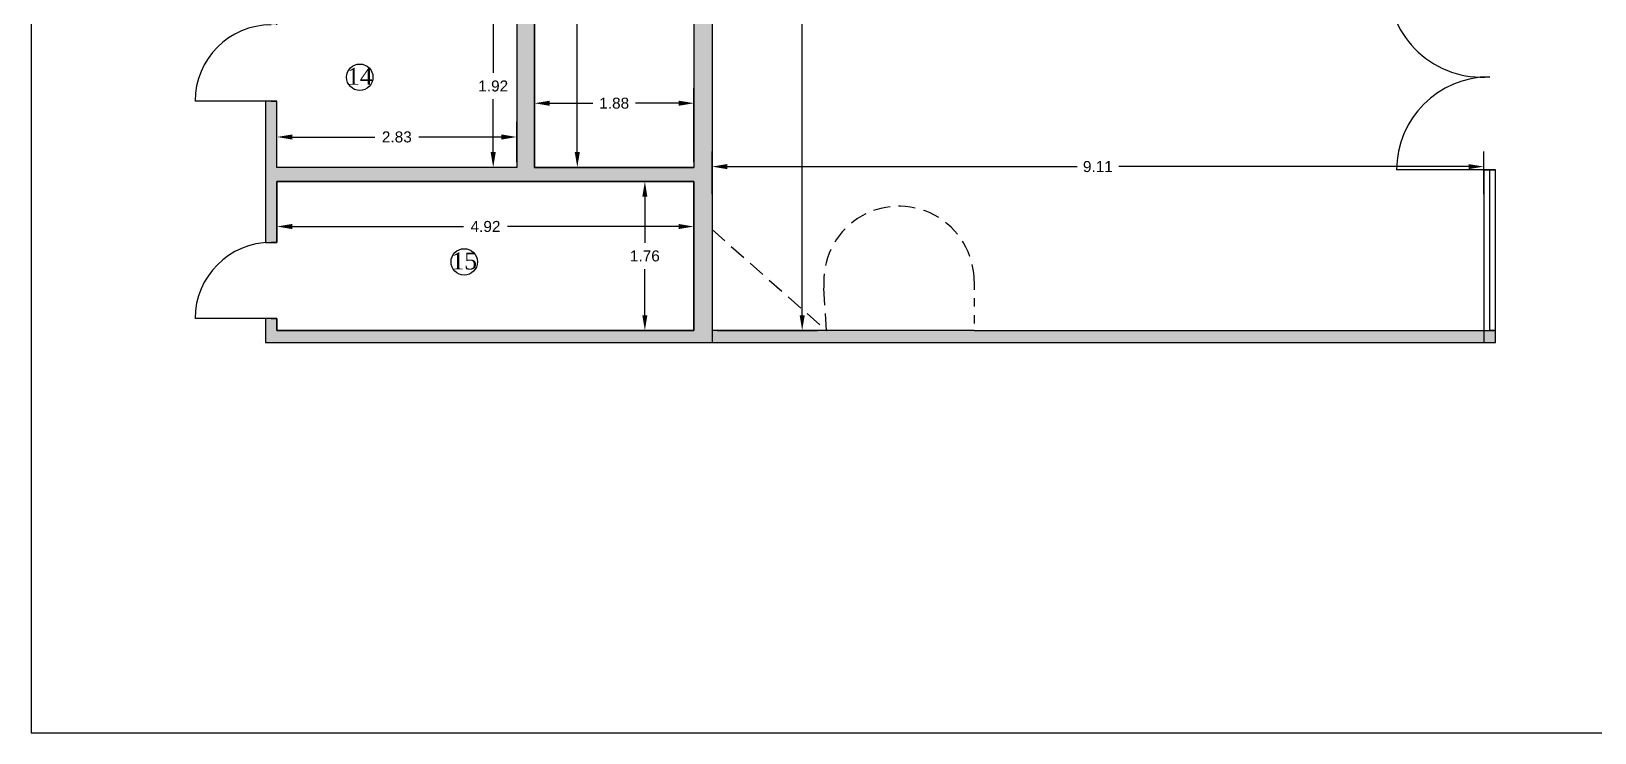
# Model space of a CAD drawing. Header units: millimetres. Extents: x 3.4 to 65.3, y -2.3 to 35.
# Drawn here: x 3.36 to 21.82, y -2.28 to 6.01 of the extents above; entities that cross this region are included whole.
import ezdxf

# ---------------------------------------------------------------- set-up
doc = ezdxf.new("R2010")
doc.units = ezdxf.units.MM
doc.header["$LTSCALE"] = 0.2
doc.header["$PDMODE"] = 32
doc.header["$PDSIZE"] = 0.3
doc.linetypes.add('DASHED', pattern=[0.75, 0.5, -0.25])
doc.layers.add('CLADIRI_ACTIVE', color=5, linetype='Continuous')
doc.styles.get("Standard").update_dxf_attribs({"font": 'arial.ttf'})
doc.styles.add('STYLE1', font='times.ttf')
doc.dimstyles.get("Standard").update_dxf_attribs({"dimtxt": 0.18, "dimasz": 0.18, "dimexe": 0.18, "dimexo": 0.0625, "dimgap": 0.09, "dimtad": 0, "dimtih": 1, "dimtoh": 1, "dimdec": 4, "dimzin": 0, "dimdsep": 46, "dimtxsty": 'Standard', "dimcen": 0.09, "dimadec": 0, "dimazin": 0, "dimtfac": 1, "dimtdec": 4, "dimtofl": 0, "dimtmove": 0, "dimatfit": 3, "dimfxl": 1, "dimtolj": 1, "dimtzin": 0, "dimarcsym": 0})

# ---------------------------------------------------------------- blocks, each defined once
blk = doc.blocks.new('*D116')
at = {"color": 0, "lineweight": -2, "transparency": 16777216}
for p, q in [((11.461, 14.415), (12.643, 14.415)), ((12.463, 14.235), (12.463, 8.6)), ((12.463, 2.652), (12.463, 8.287)), ((11.461, 2.472), (12.643, 2.472))]:
    blk.add_line(p, q, dxfattribs=at)
at = {"color": 0, "transparency": 16777216}
for points in [[(12.433, 14.235), (12.493, 14.235), (12.463, 14.415)], [(12.433, 2.652), (12.493, 2.652), (12.463, 2.472)]]:
    blk.add_solid(points, dxfattribs=at)
at = {"layer": 'Defpoints', "color": 0, "transparency": 16777216}
for p in [(11.398, 14.415), (11.398, 2.472), (12.463, 2.472)]:
    blk.add_point(p, dxfattribs=at)
at = {"color": 0, "transparency": 16777216, "insert": (12.463, 8.443), "char_height": 0.13, "attachment_point": 5}
blk.add_mtext('\\A1;11.94', dxfattribs=at)
blk = doc.blocks.new('*D139')
at = {"color": 0, "lineweight": -2, "transparency": 16777216}
for p, q in [((9.029, 6.323), (8.634, 6.323)), ((8.814, 6.143), (8.814, 5.518)), ((8.814, 4.58), (8.814, 5.205)), ((9.029, 4.4), (8.634, 4.4))]:
    blk.add_line(p, q, dxfattribs=at)
at = {"color": 0, "transparency": 16777216}
for points in [[(8.784, 6.143), (8.844, 6.143), (8.814, 6.323)], [(8.784, 4.58), (8.844, 4.58), (8.814, 4.4)]]:
    blk.add_solid(points, dxfattribs=at)
at = {"layer": 'Defpoints', "color": 0, "transparency": 16777216}
for p in [(9.092, 6.323), (8.814, 4.4), (9.092, 4.4)]:
    blk.add_point(p, dxfattribs=at)
at = {"color": 0, "transparency": 16777216, "insert": (8.814, 5.361), "char_height": 0.13, "attachment_point": 5}
blk.add_mtext('\\A1;1.92', dxfattribs=at)
blk = doc.blocks.new('*D140')
at = {"color": 0, "lineweight": -2, "transparency": 16777216}
for p, q in [((6.26, 4.463), (6.26, 4.939)), ((9.092, 4.463), (9.092, 4.939)), ((6.44, 4.759), (7.416, 4.759)), ((8.912, 4.759), (7.936, 4.759))]:
    blk.add_line(p, q, dxfattribs=at)
at = {"color": 0, "transparency": 16777216}
for points in [[(6.44, 4.789), (6.44, 4.729), (6.26, 4.759)], [(8.912, 4.789), (8.912, 4.729), (9.092, 4.759)]]:
    blk.add_solid(points, dxfattribs=at)
at = {"layer": 'Defpoints', "color": 0, "transparency": 16777216}
for p in [(9.092, 4.759), (6.26, 4.4), (9.092, 4.4)]:
    blk.add_point(p, dxfattribs=at)
at = {"color": 0, "transparency": 16777216, "insert": (7.676, 4.759), "char_height": 0.13, "attachment_point": 5}
blk.add_mtext('\\A1;2.83', dxfattribs=at)
blk = doc.blocks.new('*D141')
at = {"color": 0, "lineweight": -2, "transparency": 16777216}
for p, q in [((9.302, 4.463), (9.302, 5.338)), ((11.185, 4.463), (11.185, 5.338)), ((9.482, 5.158), (9.99, 5.158)), ((11.005, 5.158), (10.496, 5.158))]:
    blk.add_line(p, q, dxfattribs=at)
at = {"color": 0, "transparency": 16777216}
for points in [[(9.482, 5.188), (9.482, 5.128), (9.302, 5.158)], [(11.005, 5.188), (11.005, 5.128), (11.185, 5.158)]]:
    blk.add_solid(points, dxfattribs=at)
at = {"layer": 'Defpoints', "color": 0, "transparency": 16777216}
for p in [(11.185, 5.158), (9.302, 4.4), (11.185, 4.4)]:
    blk.add_point(p, dxfattribs=at)
at = {"color": 0, "transparency": 16777216, "insert": (10.243, 5.158), "char_height": 0.13, "attachment_point": 5}
blk.add_mtext('\\A1;1.88', dxfattribs=at)
blk = doc.blocks.new('*D142')
at = {"color": 0, "lineweight": -2, "transparency": 16777216}
for p, q in [((9.364, 8.586), (9.987, 8.586)), ((9.807, 8.406), (9.807, 6.649)), ((9.807, 4.58), (9.807, 6.337)), ((9.364, 4.4), (9.987, 4.4))]:
    blk.add_line(p, q, dxfattribs=at)
at = {"color": 0, "transparency": 16777216}
for points in [[(9.777, 8.406), (9.837, 8.406), (9.807, 8.586)], [(9.777, 4.58), (9.837, 4.58), (9.807, 4.4)]]:
    blk.add_solid(points, dxfattribs=at)
at = {"layer": 'Defpoints', "color": 0, "transparency": 16777216}
for p in [(9.302, 8.586), (9.807, 8.586), (9.302, 4.4)]:
    blk.add_point(p, dxfattribs=at)
at = {"color": 0, "transparency": 16777216, "insert": (9.807, 6.493), "char_height": 0.13, "attachment_point": 5}
blk.add_mtext('\\A1;4.19', dxfattribs=at)
blk = doc.blocks.new('*D143')
at = {"color": 0, "lineweight": -2, "transparency": 16777216}
for p, q in [((6.26, 4.17), (6.26, 3.521)), ((11.185, 4.17), (11.185, 3.521)), ((6.44, 3.701), (8.462, 3.701)), ((11.005, 3.701), (8.983, 3.701))]:
    blk.add_line(p, q, dxfattribs=at)
at = {"color": 0, "transparency": 16777216}
for points in [[(6.44, 3.731), (6.44, 3.671), (6.26, 3.701)], [(11.005, 3.731), (11.005, 3.671), (11.185, 3.701)]]:
    blk.add_solid(points, dxfattribs=at)
at = {"layer": 'Defpoints', "color": 0, "transparency": 16777216}
for p in [(6.26, 4.233), (11.185, 4.233), (11.185, 3.701)]:
    blk.add_point(p, dxfattribs=at)
at = {"color": 0, "transparency": 16777216, "insert": (8.723, 3.701), "char_height": 0.13, "attachment_point": 5}
blk.add_mtext('\\A1;4.92', dxfattribs=at)
blk = doc.blocks.new('*D144')
at = {"color": 0, "lineweight": -2, "transparency": 16777216}
for p, q in [((10.786, 4.233), (10.425, 4.233)), ((10.605, 4.053), (10.605, 3.509)), ((10.605, 2.652), (10.605, 3.196)), ((10.786, 2.472), (10.425, 2.472))]:
    blk.add_line(p, q, dxfattribs=at)
at = {"color": 0, "transparency": 16777216}
for points in [[(10.575, 4.053), (10.635, 4.053), (10.605, 4.233)], [(10.575, 2.652), (10.635, 2.652), (10.605, 2.472)]]:
    blk.add_solid(points, dxfattribs=at)
at = {"layer": 'Defpoints', "color": 0, "transparency": 16777216}
for p in [(10.849, 4.233), (10.605, 2.472), (10.849, 2.472)]:
    blk.add_point(p, dxfattribs=at)
at = {"color": 0, "transparency": 16777216, "insert": (10.605, 3.353), "char_height": 0.13, "attachment_point": 5}
blk.add_mtext('\\A1;1.76', dxfattribs=at)
blk = doc.blocks.new('*D145')
at = {"color": 0, "lineweight": -2, "transparency": 16777216}
for p, q in [((11.398, 4.084), (11.398, 4.589)), ((20.512, 4.084), (20.512, 4.589)), ((11.578, 4.409), (15.709, 4.409)), ((20.332, 4.409), (16.202, 4.409))]:
    blk.add_line(p, q, dxfattribs=at)
at = {"color": 0, "transparency": 16777216}
for points in [[(11.578, 4.439), (11.578, 4.379), (11.398, 4.409)], [(20.332, 4.439), (20.332, 4.379), (20.512, 4.409)]]:
    blk.add_solid(points, dxfattribs=at)
at = {"layer": 'Defpoints', "color": 0, "transparency": 16777216}
for p in [(11.398, 4.409), (11.398, 4.022), (20.512, 4.022)]:
    blk.add_point(p, dxfattribs=at)
at = {"color": 0, "transparency": 16777216, "insert": (15.955, 4.409), "char_height": 0.13, "attachment_point": 5}
blk.add_mtext('\\A1;9.11', dxfattribs=at)

msp = doc.modelspace()

# ---------------------------------------------------------------- hatches: boundary and pattern name
at = {"layer": 'CLADIRI_ACTIVE', "transparency": 33554534}
h = msp.add_hatch(dxfattribs=at)
h.set_pattern_fill('BRICK', color=9, scale=0.01)
edge = h.paths.add_edge_path()
edge.add_line((12.099, 19.164), (6.26, 19.164))
edge.add_line((6.26, 19.164), (6.26, 20.117))
edge.add_line((6.26, 20.117), (6.193, 20.117))
edge.add_line((6.193, 20.117), (6.126, 20.117))
edge.add_line((6.126, 20.117), (6.126, 18.285))
edge.add_line((6.126, 18.285), (6.26, 18.285))
edge.add_line((6.26, 18.285), (6.26, 19.008))
edge.add_line((6.26, 19.008), (8.2, 19.008))
edge.add_line((8.2, 19.008), (8.174, 16.195))
edge.add_line((8.174, 16.195), (7.322, 16.195))
edge.add_line((7.322, 16.195), (7.322, 16.128))
edge.add_line((7.322, 16.128), (7.322, 16.061))
edge.add_line((7.322, 16.061), (8.218, 16.061))
edge.add_line((8.218, 16.061), (8.218, 15.894))
edge.add_arc((8.22, 14.992), 0.902, 86.6735, 90.1231, ccw=False)
edge.add_line((8.273, 15.893), (8.327, 15.893))
edge.add_line((8.327, 15.893), (8.328, 16.061))
edge.add_line((8.328, 16.061), (8.5, 16.061))
edge.add_line((8.5, 16.061), (8.5, 16.195))
edge.add_line((8.5, 16.195), (8.314, 16.195))
edge.add_line((8.314, 16.195), (8.34, 19.008))
edge.add_line((8.34, 19.008), (9.886, 19.008))
edge.add_line((9.886, 19.008), (9.86, 16.195))
edge.add_line((9.86, 16.195), (9.3, 16.195))
edge.add_line((9.3, 16.195), (9.3, 16.128))
edge.add_line((9.3, 16.128), (9.3, 16.061))
edge.add_line((9.3, 16.061), (10.962, 16.061))
edge.add_line((10.962, 16.061), (10.962, 16.195))
edge.add_line((10.962, 16.195), (10.139, 16.195))
edge.add_line((10.139, 16.195), (10.139, 18.748))
edge.add_line((10.139, 18.748), (11.974, 18.748))
edge.add_line((11.974, 18.748), (11.953, 16.195))
edge.add_line((11.953, 16.195), (11.762, 16.195))
edge.add_line((11.762, 16.195), (11.762, 16.061))
edge.add_line((11.762, 16.061), (13.23, 16.061))
edge.add_line((13.23, 16.061), (13.23, 15.886))
edge.add_line((13.23, 15.886), (13.449, 15.886))
edge.add_line((13.449, 15.886), (13.449, 16.977))
edge.add_line((13.449, 16.977), (13.34, 16.977))
edge.add_line((13.34, 16.977), (13.23, 16.977))
edge.add_line((13.23, 16.977), (13.23, 16.195))
edge.add_line((13.23, 16.195), (12.073, 16.195))
edge.add_line((12.073, 16.195), (12.099, 19.164))
h.paths.add_polyline_path([(13.449, 14.662), (13.449, 14.986), (13.23, 14.986), (13.23, 14.653), (8.328, 14.653), (8.316, 14.653), (8.319, 14.992), (8.218, 14.992), (8.218, 14.653), (7.745, 14.653), (7.745, 14.167), (7.874, 14.167), (7.874, 14.555), (11.185, 14.555), (11.185, 8.683), (10.758, 8.683), (10.758, 8.634), (10.758, 8.586), (11.185, 8.586), (11.185, 4.4), (9.302, 4.4), (9.302, 8.586), (9.858, 8.586), (9.858, 8.683), (9.302, 8.683), (9.302, 10.16), (7.874, 10.16), (7.874, 13.267), (7.81, 13.267), (7.745, 13.267), (7.745, 12.198), (7.506, 12.198), (7.506, 11.819), (7.725, 11.819), (7.725, 10.161), (7.43, 10.161), (7.43, 10.093), (9.092, 10.093), (9.092, 7.991), (9.092, 7.894), (9.092, 6.423), (9.092, 4.4), (6.26, 4.4), (6.26, 5.184), (6.193, 5.184), (6.126, 5.184), (6.126, 3.513), (6.26, 3.513), (6.26, 4.233), (11.185, 4.233), (11.185, 2.472), (6.26, 2.472), (6.26, 2.613), (6.193, 2.613), (6.126, 2.613), (6.126, 2.332), (11.398, 2.332), (11.398, 8.683), (11.398, 14.415), (13.23, 14.415), (13.449, 14.415), (13.449, 14.479)])
h.paths.add_polyline_path([(20.652, 15.731), (18.565, 15.731), (18.565, 15.179), (20.652, 15.179)])
h.paths.add_polyline_path([(20.512, 11.129), (20.208, 11.129), (20.208, 10.888), (20.512, 10.888)])
h.paths.add_polyline_path([(20.652, 11.129), (20.512, 11.129), (20.512, 10.888), (20.652, 10.888)])
h.paths.add_polyline_path([(20.652, 2.472), (20.512, 2.472), (20.512, 2.332), (20.652, 2.332)])
h.paths.add_polyline_path([(20.512, 2.472), (14.494, 2.472), (11.398, 2.472), (11.398, 2.332), (20.512, 2.332)])
h.paths.add_polyline_path([(9.092, 6.423), (7.112, 6.423), (7.112, 6.984), (7.079, 6.984), (7.045, 6.984), (7.045, 6.423), (6.26, 6.423), (6.26, 6.323), (9.092, 6.323)], flags=17)
h.paths.add_polyline_path([(6.26, 6.974), (6.193, 6.974), (6.126, 6.974), (6.126, 6.084), (6.26, 6.084)])
h.paths.add_polyline_path([(6.26, 8.817), (6.193, 8.817), (6.126, 8.817), (6.126, 7.424), (6.26, 7.424), (6.26, 7.894), (7.045, 7.894), (7.045, 7.784), (7.079, 7.784), (7.112, 7.784), (7.112, 7.894), (7.579, 7.894), (7.579, 7.991), (6.26, 7.991)])
h.paths.add_polyline_path([(6.53, 10.161), (6.26, 10.16), (6.26, 16.061), (6.422, 16.061), (6.422, 16.195), (6.26, 16.195), (6.26, 17.685), (6.193, 17.685), (6.126, 17.685), (6.126, 9.417), (6.26, 9.417), (6.26, 10.093), (6.53, 10.093)])

# ---------------------------------------------------------------- linework, layer by layer
for points in [[(3.359, 25.823), (3.359, -2.282), (22.199, -2.282)], [(3.359, 25.809), (3.359, -2.282), (22.199, -2.282)], [(11.398, 8.683), (11.398, 2.332)], [(9.302, 8.586), (9.302, 4.4), (11.185, 4.4)], [(10.758, 8.586), (11.185, 8.586), (11.185, 4.4), (9.302, 4.4), (9.302, 8.586), (9.858, 8.586)], [(11.185, 8.586), (11.185, 4.4)], [(9.092, 7.894), (9.092, 4.4)], [(6.26, 6.084), (6.26, 6.323), (9.092, 6.323), (9.092, 4.4), (6.26, 4.4), (6.26, 5.184)], [(20.512, 5.466), (20.512, 5.467)], [(20.512, 5.467), (20.512, 5.466)], [(6.193, 5.184), (5.293, 5.184)], [(6.193, 5.184), (6.26, 5.184), (6.126, 5.184)], [(6.126, 5.184), (6.126, 3.511)], [(6.126, 5.184), (6.126, 3.511)], [(6.26, 4.4), (6.26, 4.834), (6.26, 5.184)], [(9.092, 4.972), (9.092, 4.972), (9.092, 4.972), (9.092, 4.972)], [(6.126, 2.332), (20.652, 2.332), (20.652, 4.37)], [(9.092, 4.4), (6.26, 4.4)], [(20.582, 4.37), (19.482, 4.37)], [(20.512, 2.472), (20.652, 2.472), (20.582, 2.472), (20.582, 4.37), (20.652, 4.37), (20.512, 4.37), (20.582, 4.37)], [(20.512, 4.37), (20.512, 2.472)], [(11.185, 2.472), (11.185, 4.233), (6.26, 4.233), (6.26, 3.513)], [(6.26, 3.513), (6.26, 4.233), (11.185, 4.233), (11.185, 2.472), (6.26, 2.472), (6.26, 2.613)], [(6.26, 3.513), (6.26, 4.233)], [(11.185, 4.233), (11.185, 2.472)], [(6.126, 3.513), (6.26, 3.513), (6.193, 3.513)], [(6.193, 2.613), (5.293, 2.613)], [(6.193, 2.613), (6.26, 2.613), (6.126, 2.613)], [(6.126, 2.613), (6.126, 2.332)], [(6.126, 2.613), (6.126, 2.332)], [(6.26, 2.472), (6.26, 2.613)], [(6.26, 2.613), (6.26, 2.472), (11.185, 2.472)], [(11.185, 2.472), (6.26, 2.472)], [(14.494, 2.472), (11.398, 2.472)], [(14.494, 2.472), (20.512, 2.472)], [(20.512, 2.472), (20.512, 2.332)], [(6.07, 2.331), (6.07, 2.332)]]:
    msp.add_lwpolyline(points)
at = {"linetype": 'DASHED', "ltscale": 2}
msp.add_lwpolyline([(11.398, 3.664), (12.75, 2.472), (12.72, 2.976)], dxfattribs=at)
at = {"linetype": 'DASHED'}
msp.add_lwpolyline([(14.494, 3.054), (14.494, 2.472)], dxfattribs=at)
for centre in [(7.238, 5.465), (8.472, 3.283)]:
    msp.add_circle(centre, 0.156)
for centre, radius, start, end in [((20.494, 6.578), 1.112, 180, 274.5375), ((6.193, 5.184), 0.9, 90, 180), ((20.582, 4.37), 1.1, 90, 180), ((6.193, 2.613), 0.9, 90, 180)]:
    msp.add_arc(centre, radius, start, end)
at = {"linetype": 'DASHED', "ltscale": 2}
msp.add_arc((13.606, 3.052), 0.889, 0.1148, 184.9286, dxfattribs=at)

# ---------------------------------------------------------------- texts
at = {"style": 'STYLE1'}
for s, p in [('14', (7.087, 5.376)), ('15', (8.321, 3.194))]:
    msp.add_text(s, height=0.2, dxfattribs=at).set_placement(p)

# ---------------------------------------------------------------- dimensions: what is measured, and where the dimension line sits
for p1, p2, distance, picture, middle in [((11.398, 14.415), (11.398, 2.472), 1.065, '*D116', (12.463, 8.443)), ((9.302, 4.4), (9.302, 8.586), -0.505, '*D142', (9.807, 6.493)), ((9.092, 6.323), (9.092, 4.4), -0.278, '*D139', (8.814, 5.361)), ((9.302, 4.4), (11.185, 4.4), 0.758, '*D141', (10.243, 5.158)), ((20.512, 4.022), (11.398, 4.022), -0.387, '*D145', (15.955, 4.409)), ((6.2601, 4.233), (11.185, 4.233), -0.532, '*D143', (8.7225, 3.701)), ((10.849, 4.233), (10.849, 2.472), -0.244, '*D144', (10.605, 3.353))]:
    dim = msp.add_aligned_dim(p1=p1, p2=p2, distance=distance, dimstyle='Standard', override={"dimtxt": 0.13, "dimdec": 2})
    dim.commit()
    dim.dimension.update_dxf_attribs({"geometry": picture, "text_midpoint": middle})
dim = msp.add_linear_dim(base=(9.092, 4.759), p1=(6.26, 4.4), p2=(9.092, 4.4), angle=0, dimstyle='Standard', override={"dimtxt": 0.13, "dimdec": 2})
dim.commit()
dim.dimension.update_dxf_attribs({"geometry": '*D140', "text_midpoint": (7.676, 4.759), "dimtype": 161})

doc.saveas('drawing.dxf')
